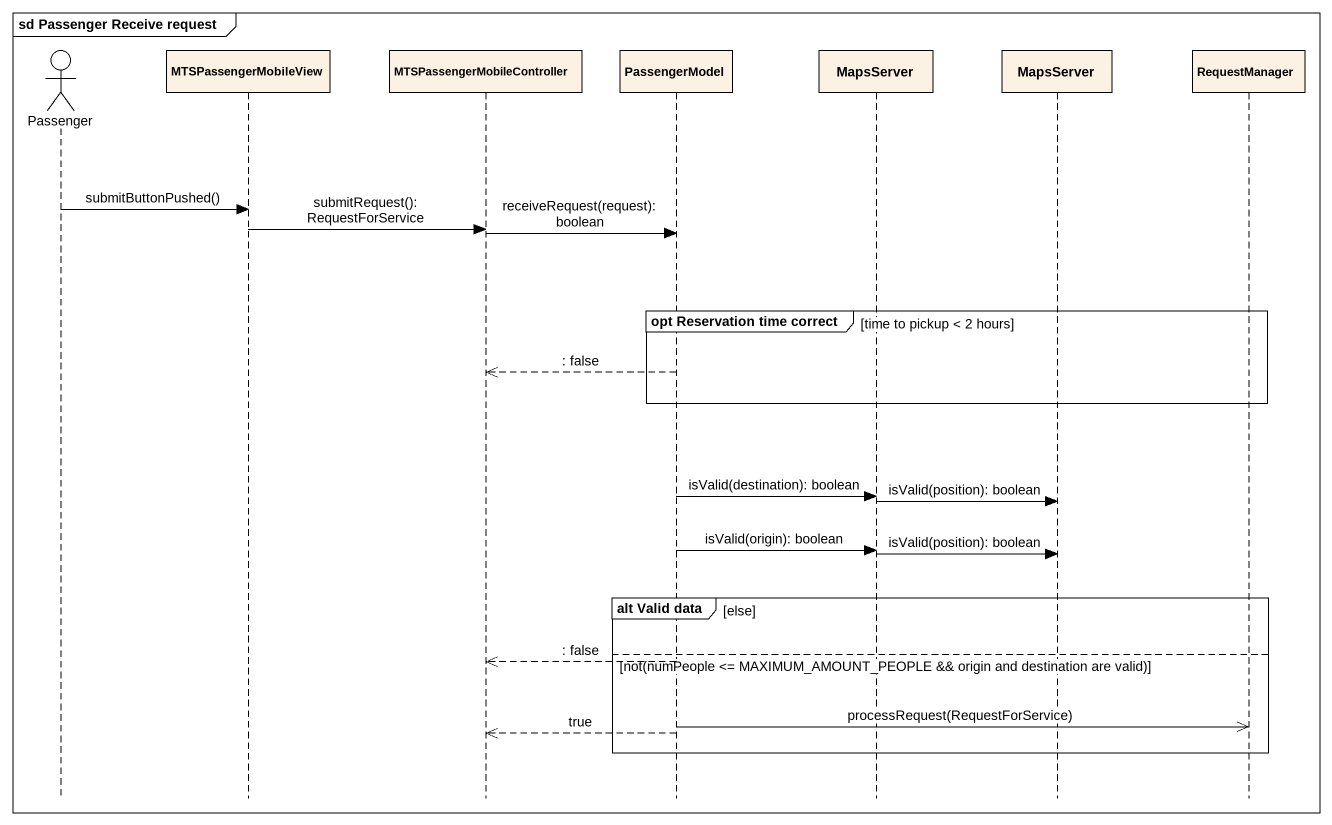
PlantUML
@startuml
mainframe sd Passenger Receive request
hide footbox
actor Passenger
participant MTSPassengerMobileView
participant MTSPassengerMobileController
participant PassengerModel
participant MapsServer
participant "MapsServer" as MapsServer_2
participant RequestManager

Passenger -> MTSPassengerMobileView : submitButtonPushed()
MTSPassengerMobileView -> MTSPassengerMobileController : submitRequest(): RequestForService
MTSPassengerMobileController -> PassengerModel : receiveRequest(request): boolean
group opt Reservation time correct [time to pickup < 2 hours]
  PassengerModel -->> MTSPassengerMobileController : : false
end
PassengerModel -> MapsServer : isValid(destination): boolean
MapsServer -> MapsServer_2 : isValid(position): boolean
PassengerModel -> MapsServer : isValid(origin): boolean
MapsServer -> MapsServer_2 : isValid(position): boolean
group alt Valid data [else]
else not(numPeople <= MAXIMUM_AMOUNT_PEOPLE && origin and destination are valid)
  PassengerModel -->> MTSPassengerMobileController : : false
  PassengerModel ->> RequestManager : processRequest(RequestForService)
  PassengerModel -->> MTSPassengerMobileController : true
end
@enduml
